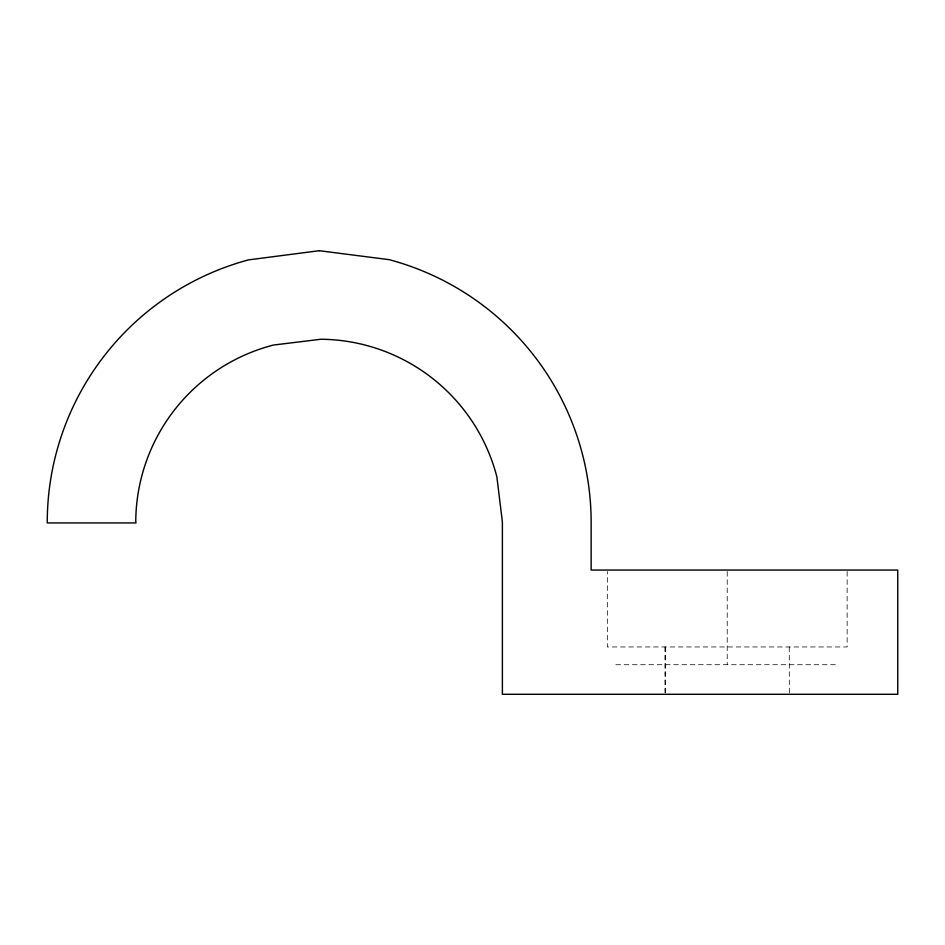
<?xml version="1.0" encoding="UTF-8"?>
<svg xmlns="http://www.w3.org/2000/svg" width="945" height="945" viewBox="0 0 945 945"><rect width="100%" height="100%" fill="white"/><g stroke="black" fill="none" stroke-linecap="round" stroke-linejoin="round"><path stroke-width="0.71" stroke-dasharray="4.72 3.54" d="M615.868 664.713L838.581 664.713M847.133 571.501L847.133 646.959L607.328 646.959L607.328 571.501M789.264 646.959L789.335 692.862M727.225 571.501L727.225 664.713M665.185 646.959L665.185 692.862M665.115 646.959L665.115 692.862"/><path stroke-width="1.42" d="M319.233 250.708L248.358 259.91A271.947 271.947 0 0 0 47.25 522.928L135.997 522.928L135.761 520.99A183.472 183.472 0 0 1 273.4 345.055L320.946 339.243A183.472 183.472 0 0 1 496.881 476.882L502.386 521.994L502.386 694.291L897.75 694.291L897.75 570.048L591.145 570.048L591.145 521.994A271.947 271.947 0 0 0 389.127 259.662L319.233 250.708"/></g></svg>
